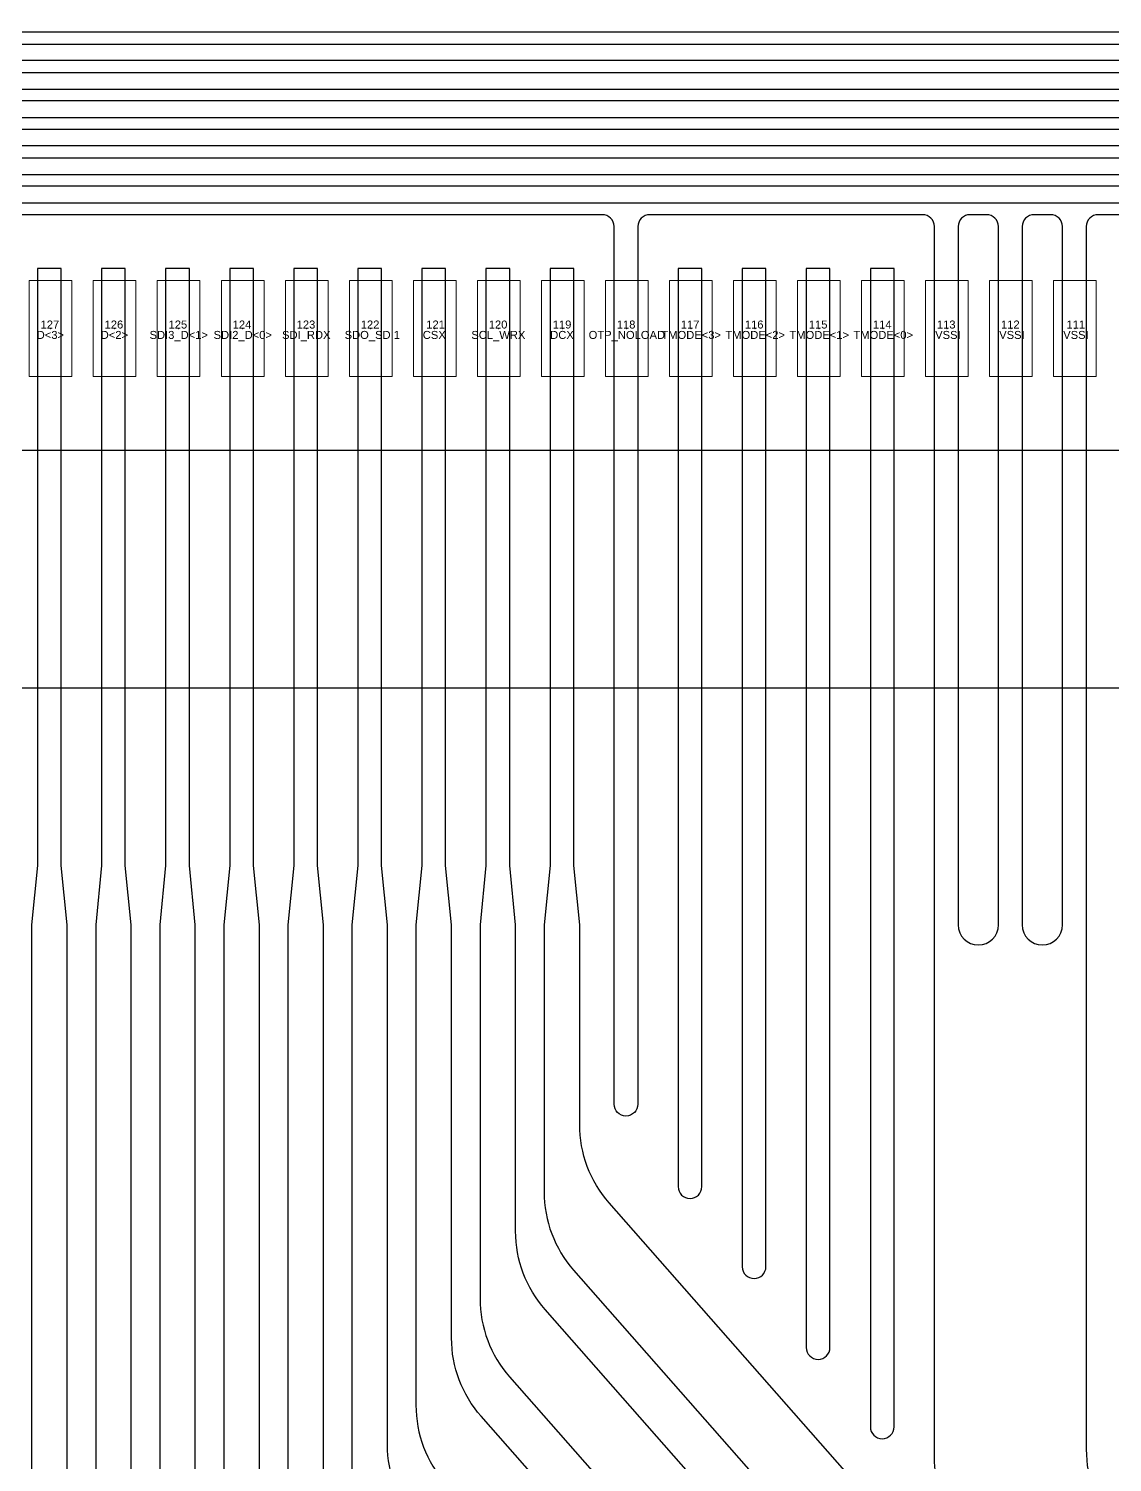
# Model space of a CAD drawing. Extents: x 10 to 206, y -65 to 73.
# Drawn here: x 60.388 to 61.302, y 32.323 to 33.532 of the extents above; entities that cross this region are included whole.
import ezdxf
from ezdxf.enums import TextEntityAlignment as Align

# ---------------------------------------------------------------- set-up
doc = ezdxf.new("R2010")
doc.units = 0
doc.header["$LTSCALE"] = 0.5
doc.layers.get('0').update_dxf_attribs({"lineweight": 13})
for name, color, linetype in [('01 Copper', 3, 'Continuous'), ('03 Solder resist', 6, 'Continuous'), ('04 Chip', 20, 'Continuous'), ('08 Dimension&pin assignment', 7, 'Continuous')]:
    doc.layers.add(name, color=color, linetype=linetype)
for name, color, linetype, lineweight in [('05 Bump', 130, 'Continuous', 0), ('11 IL no.', 254, 'Continuous', 0), ('12 IL name', 210, 'Continuous', 0)]:
    doc.layers.add(name, color=color, linetype=linetype, lineweight=lineweight)
doc.styles.add('MBC_Arial_Font', font='arial.ttf')
doc.styles.get("Standard").update_dxf_attribs({"font": 'romans.shx', "width": 0.75, "bigfont": 'AllInOneBig.shx'})
doc.dimstyles.new('ISO-25', dxfattribs={"dimtxt": 0.5, "dimasz": 0.8, "dimexe": 0.1, "dimexo": 0.1, "dimgap": 0.1, "dimtad": 1, "dimdec": 3, "dimzin": 1, "dimdsep": 46, "dimtxsty": 'Standard', "dimcen": 0.5, "dimadec": 0, "dimazin": 0, "dimtfac": 1, "dimtdec": 3, "dimtmove": 0, "dimatfit": 3, "dimfxl": 0, "dimarcsym": 0})
doc.dimstyles.new('ISO-25$0', dxfattribs={"dimtxt": 0.5, "dimasz": 1, "dimexe": 0.1, "dimexo": 0.1, "dimgap": 0.1, "dimtad": 1, "dimdec": 3, "dimzin": 1, "dimdsep": 46, "dimtxsty": 'Standard', "dimcen": 0.5, "dimadec": 0, "dimazin": 0, "dimtfac": 1, "dimtdec": 3, "dimtmove": 0, "dimatfit": 3, "dimfxl": 0, "dimarcsym": 0})

# ---------------------------------------------------------------- blocks, each defined once
blk = doc.blocks.new('*U183')
at = {"color": 0}
blk.add_lwpolyline([(-0.018, -0.0405), (0.018, -0.0405), (0.018, 0.0405), (-0.018, 0.0405)], close=True, dxfattribs=at)
at = {"color": 0, "style": 'MBC_Arial_Font', "flags": 1}
for tag, p in [('COMMENT1', (0, 0.0023)), ('COMMENT2', (0, 0.0015)), ('COMMENT3', (0, 0.0007)), ('COMMENT4', (0, -0.0001)), ('PAD_NO', (0, 0.0031)), ('COMMENT5', (0, -0.0009)), ('COMMENT6', (0, -0.0018)), ('COMMENT7', (0, -0.0026)), ('COMMENT8', (0, -0.0034)), ('COMMENT9', (0, -0.0042))]:
    blk.add_attdef(tag, text='', height=0.000625, dxfattribs=at).set_placement(p, align=Align.MIDDLE_CENTER)
blk = doc.blocks.new('*U184')
at = {"color": 0}
blk.add_lwpolyline([(-0.018, -0.0405), (0.018, -0.0405), (0.018, 0.0405), (-0.018, 0.0405)], close=True, dxfattribs=at)
at = {"color": 0, "style": 'MBC_Arial_Font', "flags": 1}
for tag, p in [('COMMENT1', (0, 0.0023)), ('COMMENT2', (0, 0.0015)), ('COMMENT3', (0, 0.0007)), ('COMMENT4', (0, -0.0001)), ('PAD_NO', (0, 0.0031)), ('COMMENT5', (0, -0.0009)), ('COMMENT6', (0, -0.0018)), ('COMMENT7', (0, -0.0026)), ('COMMENT8', (0, -0.0034)), ('COMMENT9', (0, -0.0042))]:
    blk.add_attdef(tag, text='', height=0.000625, dxfattribs=at).set_placement(p, align=Align.MIDDLE_CENTER)
blk = doc.blocks.new('*U185')
at = {"color": 0}
blk.add_lwpolyline([(-0.018, -0.0405), (0.018, -0.0405), (0.018, 0.0405), (-0.018, 0.0405)], close=True, dxfattribs=at)
at = {"color": 0, "style": 'MBC_Arial_Font', "flags": 1}
for tag, p in [('COMMENT1', (0, 0.0023)), ('COMMENT2', (0, 0.0015)), ('COMMENT3', (0, 0.0007)), ('COMMENT4', (0, -0.0001)), ('PAD_NO', (0, 0.0031)), ('COMMENT5', (0, -0.0009)), ('COMMENT6', (0, -0.0018)), ('COMMENT7', (0, -0.0026)), ('COMMENT8', (0, -0.0034)), ('COMMENT9', (0, -0.0042))]:
    blk.add_attdef(tag, text='', height=0.000625, dxfattribs=at).set_placement(p, align=Align.MIDDLE_CENTER)
blk = doc.blocks.new('*U186')
at = {"color": 0}
blk.add_lwpolyline([(-0.018, -0.0405), (0.018, -0.0405), (0.018, 0.0405), (-0.018, 0.0405)], close=True, dxfattribs=at)
at = {"color": 0, "style": 'MBC_Arial_Font', "flags": 1}
for tag, p in [('COMMENT1', (0, 0.0023)), ('COMMENT2', (0, 0.0015)), ('COMMENT3', (0, 0.0007)), ('COMMENT4', (0, -0.0001)), ('PAD_NO', (0, 0.0031)), ('COMMENT5', (0, -0.0009)), ('COMMENT6', (0, -0.0018)), ('COMMENT7', (0, -0.0026)), ('COMMENT8', (0, -0.0034)), ('COMMENT9', (0, -0.0042))]:
    blk.add_attdef(tag, text='', height=0.000625, dxfattribs=at).set_placement(p, align=Align.MIDDLE_CENTER)
blk = doc.blocks.new('*U187')
at = {"color": 0}
blk.add_lwpolyline([(-0.018, -0.0405), (0.018, -0.0405), (0.018, 0.0405), (-0.018, 0.0405)], close=True, dxfattribs=at)
at = {"color": 0, "style": 'MBC_Arial_Font', "flags": 1}
for tag, p in [('COMMENT1', (0, 0.0023)), ('COMMENT2', (0, 0.0015)), ('COMMENT3', (0, 0.0007)), ('COMMENT4', (0, -0.0001)), ('PAD_NO', (0, 0.0031)), ('COMMENT5', (0, -0.0009)), ('COMMENT6', (0, -0.0018)), ('COMMENT7', (0, -0.0026)), ('COMMENT8', (0, -0.0034)), ('COMMENT9', (0, -0.0042))]:
    blk.add_attdef(tag, text='', height=0.000625, dxfattribs=at).set_placement(p, align=Align.MIDDLE_CENTER)
blk = doc.blocks.new('*U188')
at = {"color": 0}
blk.add_lwpolyline([(-0.018, -0.0405), (0.018, -0.0405), (0.018, 0.0405), (-0.018, 0.0405)], close=True, dxfattribs=at)
at = {"color": 0, "style": 'MBC_Arial_Font', "flags": 1}
for tag, p in [('COMMENT1', (0, 0.0023)), ('COMMENT2', (0, 0.0015)), ('COMMENT3', (0, 0.0007)), ('COMMENT4', (0, -0.0001)), ('PAD_NO', (0, 0.0031)), ('COMMENT5', (0, -0.0009)), ('COMMENT6', (0, -0.0018)), ('COMMENT7', (0, -0.0026)), ('COMMENT8', (0, -0.0034)), ('COMMENT9', (0, -0.0042))]:
    blk.add_attdef(tag, text='', height=0.000625, dxfattribs=at).set_placement(p, align=Align.MIDDLE_CENTER)
blk = doc.blocks.new('*U189')
at = {"color": 0}
blk.add_lwpolyline([(-0.018, -0.0405), (0.018, -0.0405), (0.018, 0.0405), (-0.018, 0.0405)], close=True, dxfattribs=at)
at = {"color": 0, "style": 'MBC_Arial_Font', "flags": 1}
for tag, p in [('COMMENT1', (0, 0.0023)), ('COMMENT2', (0, 0.0015)), ('COMMENT3', (0, 0.0007)), ('COMMENT4', (0, -0.0001)), ('PAD_NO', (0, 0.0031)), ('COMMENT5', (0, -0.0009)), ('COMMENT6', (0, -0.0018)), ('COMMENT7', (0, -0.0026)), ('COMMENT8', (0, -0.0034)), ('COMMENT9', (0, -0.0042))]:
    blk.add_attdef(tag, text='', height=0.000625, dxfattribs=at).set_placement(p, align=Align.MIDDLE_CENTER)
blk = doc.blocks.new('*U190')
at = {"color": 0}
blk.add_lwpolyline([(-0.018, -0.0405), (0.018, -0.0405), (0.018, 0.0405), (-0.018, 0.0405)], close=True, dxfattribs=at)
at = {"color": 0, "style": 'MBC_Arial_Font', "flags": 1}
for tag, p in [('COMMENT1', (0, 0.0023)), ('COMMENT2', (0, 0.0015)), ('COMMENT3', (0, 0.0007)), ('COMMENT4', (0, -0.0001)), ('PAD_NO', (0, 0.0031)), ('COMMENT5', (0, -0.0009)), ('COMMENT6', (0, -0.0018)), ('COMMENT7', (0, -0.0026)), ('COMMENT8', (0, -0.0034)), ('COMMENT9', (0, -0.0042))]:
    blk.add_attdef(tag, text='', height=0.000625, dxfattribs=at).set_placement(p, align=Align.MIDDLE_CENTER)
blk = doc.blocks.new('*U191')
at = {"color": 0}
blk.add_lwpolyline([(-0.018, -0.0405), (0.018, -0.0405), (0.018, 0.0405), (-0.018, 0.0405)], close=True, dxfattribs=at)
at = {"color": 0, "style": 'MBC_Arial_Font', "flags": 1}
for tag, p in [('COMMENT1', (0, 0.0023)), ('COMMENT2', (0, 0.0015)), ('COMMENT3', (0, 0.0007)), ('COMMENT4', (0, -0.0001)), ('PAD_NO', (0, 0.0031)), ('COMMENT5', (0, -0.0009)), ('COMMENT6', (0, -0.0018)), ('COMMENT7', (0, -0.0026)), ('COMMENT8', (0, -0.0034)), ('COMMENT9', (0, -0.0042))]:
    blk.add_attdef(tag, text='', height=0.000625, dxfattribs=at).set_placement(p, align=Align.MIDDLE_CENTER)
blk = doc.blocks.new('*U192')
at = {"color": 0}
blk.add_lwpolyline([(-0.018, -0.0405), (0.018, -0.0405), (0.018, 0.0405), (-0.018, 0.0405)], close=True, dxfattribs=at)
at = {"color": 0, "style": 'MBC_Arial_Font', "flags": 1}
for tag, p in [('COMMENT1', (0, 0.0023)), ('COMMENT2', (0, 0.0015)), ('COMMENT3', (0, 0.0007)), ('COMMENT4', (0, -0.0001)), ('PAD_NO', (0, 0.0031)), ('COMMENT5', (0, -0.0009)), ('COMMENT6', (0, -0.0018)), ('COMMENT7', (0, -0.0026)), ('COMMENT8', (0, -0.0034)), ('COMMENT9', (0, -0.0042))]:
    blk.add_attdef(tag, text='', height=0.000625, dxfattribs=at).set_placement(p, align=Align.MIDDLE_CENTER)
blk = doc.blocks.new('*U193')
at = {"color": 0}
blk.add_lwpolyline([(-0.018, -0.0405), (0.018, -0.0405), (0.018, 0.0405), (-0.018, 0.0405)], close=True, dxfattribs=at)
at = {"color": 0, "style": 'MBC_Arial_Font', "flags": 1}
for tag, p in [('COMMENT1', (0, 0.0023)), ('COMMENT2', (0, 0.0015)), ('COMMENT3', (0, 0.0007)), ('COMMENT4', (0, -0.0001)), ('PAD_NO', (0, 0.0031)), ('COMMENT5', (0, -0.0009)), ('COMMENT6', (0, -0.0018)), ('COMMENT7', (0, -0.0026)), ('COMMENT8', (0, -0.0034)), ('COMMENT9', (0, -0.0042))]:
    blk.add_attdef(tag, text='', height=0.000625, dxfattribs=at).set_placement(p, align=Align.MIDDLE_CENTER)
blk = doc.blocks.new('*U194')
at = {"color": 0}
blk.add_lwpolyline([(-0.018, -0.0405), (0.018, -0.0405), (0.018, 0.0405), (-0.018, 0.0405)], close=True, dxfattribs=at)
at = {"color": 0, "style": 'MBC_Arial_Font', "flags": 1}
for tag, p in [('COMMENT1', (0, 0.0023)), ('COMMENT2', (0, 0.0015)), ('COMMENT3', (0, 0.0007)), ('COMMENT4', (0, -0.0001)), ('PAD_NO', (0, 0.0031)), ('COMMENT5', (0, -0.0009)), ('COMMENT6', (0, -0.0018)), ('COMMENT7', (0, -0.0026)), ('COMMENT8', (0, -0.0034)), ('COMMENT9', (0, -0.0042))]:
    blk.add_attdef(tag, text='', height=0.000625, dxfattribs=at).set_placement(p, align=Align.MIDDLE_CENTER)
blk = doc.blocks.new('*U195')
at = {"color": 0}
blk.add_lwpolyline([(-0.018, -0.0405), (0.018, -0.0405), (0.018, 0.0405), (-0.018, 0.0405)], close=True, dxfattribs=at)
at = {"color": 0, "style": 'MBC_Arial_Font', "flags": 1}
for tag, p in [('COMMENT1', (0, 0.0023)), ('COMMENT2', (0, 0.0015)), ('COMMENT3', (0, 0.0007)), ('COMMENT4', (0, -0.0001)), ('PAD_NO', (0, 0.0031)), ('COMMENT5', (0, -0.0009)), ('COMMENT6', (0, -0.0018)), ('COMMENT7', (0, -0.0026)), ('COMMENT8', (0, -0.0034)), ('COMMENT9', (0, -0.0042))]:
    blk.add_attdef(tag, text='', height=0.000625, dxfattribs=at).set_placement(p, align=Align.MIDDLE_CENTER)
blk = doc.blocks.new('*U196')
at = {"color": 0}
blk.add_lwpolyline([(-0.018, -0.0405), (0.018, -0.0405), (0.018, 0.0405), (-0.018, 0.0405)], close=True, dxfattribs=at)
at = {"color": 0, "style": 'MBC_Arial_Font', "flags": 1}
for tag, p in [('COMMENT1', (0, 0.0023)), ('COMMENT2', (0, 0.0015)), ('COMMENT3', (0, 0.0007)), ('COMMENT4', (0, -0.0001)), ('PAD_NO', (0, 0.0031)), ('COMMENT5', (0, -0.0009)), ('COMMENT6', (0, -0.0018)), ('COMMENT7', (0, -0.0026)), ('COMMENT8', (0, -0.0034)), ('COMMENT9', (0, -0.0042))]:
    blk.add_attdef(tag, text='', height=0.000625, dxfattribs=at).set_placement(p, align=Align.MIDDLE_CENTER)
blk = doc.blocks.new('*U197')
at = {"color": 0}
blk.add_lwpolyline([(-0.018, -0.0405), (0.018, -0.0405), (0.018, 0.0405), (-0.018, 0.0405)], close=True, dxfattribs=at)
at = {"color": 0, "style": 'MBC_Arial_Font', "flags": 1}
for tag, p in [('COMMENT1', (0, 0.0023)), ('COMMENT2', (0, 0.0015)), ('COMMENT3', (0, 0.0007)), ('COMMENT4', (0, -0.0001)), ('PAD_NO', (0, 0.0031)), ('COMMENT5', (0, -0.0009)), ('COMMENT6', (0, -0.0018)), ('COMMENT7', (0, -0.0026)), ('COMMENT8', (0, -0.0034)), ('COMMENT9', (0, -0.0042))]:
    blk.add_attdef(tag, text='', height=0.000625, dxfattribs=at).set_placement(p, align=Align.MIDDLE_CENTER)
blk = doc.blocks.new('*U198')
at = {"color": 0}
blk.add_lwpolyline([(-0.018, -0.0405), (0.018, -0.0405), (0.018, 0.0405), (-0.018, 0.0405)], close=True, dxfattribs=at)
at = {"color": 0, "style": 'MBC_Arial_Font', "flags": 1}
for tag, p in [('COMMENT1', (0, 0.0023)), ('COMMENT2', (0, 0.0015)), ('COMMENT3', (0, 0.0007)), ('COMMENT4', (0, -0.0001)), ('PAD_NO', (0, 0.0031)), ('COMMENT5', (0, -0.0009)), ('COMMENT6', (0, -0.0018)), ('COMMENT7', (0, -0.0026)), ('COMMENT8', (0, -0.0034)), ('COMMENT9', (0, -0.0042))]:
    blk.add_attdef(tag, text='', height=0.000625, dxfattribs=at).set_placement(p, align=Align.MIDDLE_CENTER)
blk = doc.blocks.new('*U199')
at = {"color": 0}
blk.add_lwpolyline([(-0.018, -0.0405), (0.018, -0.0405), (0.018, 0.0405), (-0.018, 0.0405)], close=True, dxfattribs=at)
at = {"color": 0, "style": 'MBC_Arial_Font', "flags": 1}
for tag, p in [('COMMENT1', (0, 0.0023)), ('COMMENT2', (0, 0.0015)), ('COMMENT3', (0, 0.0007)), ('COMMENT4', (0, -0.0001)), ('PAD_NO', (0, 0.0031)), ('COMMENT5', (0, -0.0009)), ('COMMENT6', (0, -0.0018)), ('COMMENT7', (0, -0.0026)), ('COMMENT8', (0, -0.0034)), ('COMMENT9', (0, -0.0042))]:
    blk.add_attdef(tag, text='', height=0.000625, dxfattribs=at).set_placement(p, align=Align.MIDDLE_CENTER)
blk = doc.blocks.new('*D612')
at = {"layer": '08 Dimension&pin assignment', "color": 0, "lineweight": -2, "transparency": 16777216}
for p, q in [((57.7573, 33.4764), (57.7573, 24.8628)), ((62.1073, 27.9964), (62.1073, 24.8628)), ((57.7573, 24.9628), (46.4727, 24.9628)), ((61.3073, 24.9628), (58.5573, 24.9628))]:
    blk.add_line(p, q, dxfattribs=at)
at = {"layer": '08 Dimension&pin assignment', "color": 0, "transparency": 16777216}
for points in [[(58.5573, 25.0961), (58.5573, 24.8294), (57.7573, 24.9628)], [(61.3073, 25.0961), (61.3073, 24.8294), (62.1073, 24.9628)]]:
    blk.add_solid(points, dxfattribs=at)
at = {"layer": '08 Dimension&pin assignment', "color": 0, "transparency": 16777216, "insert": (50.3942, 25.4437), "char_height": 0.5, "attachment_point": 5}
blk.add_mtext('4.350%%P1.00(Tape NG hole)', dxfattribs=at)
blk = doc.blocks.new('*D620')
at = {"layer": '08 Dimension&pin assignment', "color": 0, "lineweight": -2, "transparency": 16777216}
for p, q in [((67.9223, 32.3914), (67.9223, 22.9514)), ((56.2923, 32.3764), (56.2923, 22.9514)), ((57.0923, 23.0514), (67.1223, 23.0514))]:
    blk.add_line(p, q, dxfattribs=at)
at = {"layer": '08 Dimension&pin assignment', "color": 0, "transparency": 16777216}
for points in [[(57.0923, 23.1848), (57.0923, 22.9181), (56.2923, 23.0514)], [(67.1223, 23.1848), (67.1223, 22.9181), (67.9223, 23.0514)]]:
    blk.add_solid(points, dxfattribs=at)
at = {"layer": 'Defpoints', "color": 0, "transparency": 16777216}
for p in [(67.9223, 32.4914), (56.2923, 32.4764), (67.9223, 23.0514)]:
    blk.add_point(p, dxfattribs=at)
at = {"layer": '08 Dimension&pin assignment', "color": 0, "transparency": 16777216, "insert": (62.1073, 23.5324), "char_height": 0.5, "attachment_point": 5}
blk.add_mtext('{\\Fromans,chineset|c134;11.630}(Max. Potting Area){\\Fromans,chineset|c134; \\fSimSun|b0|i0|c134|p2;点胶范围包括实胶和虚胶}', dxfattribs=at)
blk = doc.blocks.new('*D632')
at = {"layer": '08 Dimension&pin assignment', "color": 0, "lineweight": -2, "transparency": 16777216}
for p, q in [((86.5948, 34.3764), (86.5948, 45.0329)), ((57.8573, 33.5764), (86.6948, 33.5764)), ((79.6948, 33.5764), (86.6948, 33.5764)), ((86.5948, 32.7764), (86.5948, 31.9764))]:
    blk.add_line(p, q, dxfattribs=at)
at = {"layer": '08 Dimension&pin assignment', "color": 0, "transparency": 16777216}
for points in [[(86.4614, 34.3764), (86.7281, 34.3764), (86.5948, 33.5764)], [(86.4614, 32.7764), (86.7281, 32.7764), (86.5948, 33.5764)]]:
    blk.add_solid(points, dxfattribs=at)
at = {"layer": '08 Dimension&pin assignment', "color": 0, "transparency": 16777216, "insert": (86.1138, 41.0847), "char_height": 0.5, "attachment_point": 5, "rotation": 90}
blk.add_mtext('0%%P1(%%C5mm Tape NG Hole)', dxfattribs=at)
blk = doc.blocks.new('*D641')
at = {"layer": '08 Dimension&pin assignment', "color": 0, "lineweight": -2, "transparency": 16777216}
for p, q in [((56.6923, 32.9764), (56.6923, 21.9514)), ((62.1073, 27.9964), (62.1073, 21.9514)), ((61.3073, 22.0514), (57.4923, 22.0514))]:
    blk.add_line(p, q, dxfattribs=at)
at = {"layer": '08 Dimension&pin assignment', "color": 0, "transparency": 16777216}
for points in [[(57.4923, 22.1848), (57.4923, 21.9181), (56.6923, 22.0514)], [(61.3073, 21.9181), (61.3073, 22.1848), (62.1073, 22.0514)]]:
    blk.add_solid(points, dxfattribs=at)
at = {"layer": 'Defpoints', "color": 0, "transparency": 16777216}
for p in [(56.6923, 33.0764), (62.1073, 28.0964), (56.6923, 22.0514)]:
    blk.add_point(p, dxfattribs=at)
at = {"layer": '08 Dimension&pin assignment', "color": 0, "transparency": 16777216, "insert": (59.3998, 22.5324), "char_height": 0.5, "attachment_point": 5}
blk.add_mtext('5.415%%P0.15(SR)', dxfattribs=at)
blk = doc.blocks.new('*D645')
at = {"layer": '08 Dimension&pin assignment', "color": 0, "lineweight": -2, "transparency": 16777216}
for p, q in [((55.6423, 33.4764), (55.6423, 16.8026)), ((62.1073, 33.4764), (62.1073, 16.8026)), ((61.3073, 16.9026), (56.4423, 16.9026))]:
    blk.add_line(p, q, dxfattribs=at)
at = {"layer": '08 Dimension&pin assignment', "color": 0, "transparency": 16777216}
for points in [[(56.4423, 17.036), (56.4423, 16.7693), (55.6423, 16.9026)], [(61.3073, 17.036), (61.3073, 16.7693), (62.1073, 16.9026)]]:
    blk.add_solid(points, dxfattribs=at)
at = {"layer": 'Defpoints', "color": 0, "transparency": 16777216}
for p in [(55.6423, 33.5764), (62.1073, 33.5764), (55.6423, 16.9026)]:
    blk.add_point(p, dxfattribs=at)
at = {"layer": '08 Dimension&pin assignment', "color": 0, "transparency": 16777216, "insert": (60.7517, 17.2526), "char_height": 0.5, "attachment_point": 5}
blk.add_mtext('{\\Fromans,chineset|c134;6.465%%P0.1}', dxfattribs=at)
blk = doc.blocks.new('*D691')
at = {"layer": '08 Dimension&pin assignment', "color": 0, "lineweight": -2, "transparency": 16777216}
for p, q in [((57.0012, 33.2299), (57.0012, 24.3592)), ((67.2133, 33.2299), (67.2133, 24.3592)), ((57.8012, 24.4592), (66.4133, 24.4592)), ((67.2133, 24.4592), (80.1123, 24.4592))]:
    blk.add_line(p, q, dxfattribs=at)
at = {"layer": '08 Dimension&pin assignment', "color": 0, "transparency": 16777216}
for points in [[(57.8012, 24.5926), (57.8012, 24.3259), (57.0012, 24.4592)], [(66.4133, 24.3259), (66.4133, 24.5926), (67.2133, 24.4592)]]:
    blk.add_solid(points, dxfattribs=at)
at = {"layer": 'Defpoints', "color": 0, "transparency": 16777216}
for p in [(57.0012, 33.3299), (67.2133, 33.3299), (67.2133, 24.4592)]:
    blk.add_point(p, dxfattribs=at)
at = {"layer": '08 Dimension&pin assignment', "color": 0, "transparency": 16777216, "insert": (74.3605, 24.9402), "char_height": 0.5, "attachment_point": 5}
blk.add_mtext('{\\Fromans,chineset|c0;\\C2;10.206*1.0006\\Fromans.shx,chineset.shx|c0;=\\Fromans,chineset|c0;10.2121236\\Fromans.shx,chineset.shx|c0;%%P0.005(I/L)}', dxfattribs=at)

msp = doc.modelspace()

# ---------------------------------------------------------------- linework, layer by layer
at = {"layer": '01 Copper'}
for points in [[(67.15928614, 33.52942951), (57.05522734, 33.52942951, 0.4142135624), (57.04522734, 33.51942951), (57.04522734, 31.71316083, 0.1822955827), (57.07013007, 31.64712751), (57.95235402, 30.64380649, -0.1822955827), (57.97725674, 30.57777318), (57.97725674, 28.68960799), (57.99725674, 28.65960799), (57.99725674, 28.45960799), (57.97725674, 28.42960799), (57.97725674, 27.10142951), (58.04725674, 27.10142951), (58.04725674, 28.42960799), (58.02725674, 28.45960799), (58.02725674, 28.65960799), (58.04725674, 28.68960799), (58.04725674, 30.58902796, 0.1822955827), (58.02235402, 30.65506128), (57.14416247, 31.65379639, -0.1822955827), (57.11925974, 31.71982971), (57.11925974, 33.50942951, -0.4142135624), (57.12925974, 33.51942951), (67.08525374, 33.51942951, -0.4142135624)], [(67.05122134, 33.50542951), (57.16329214, 33.50542951, 0.4142135624), (57.15329214, 33.49542951), (57.15329214, 31.74170139, 0.1822955827), (57.17819487, 31.67566807), (58.21235402, 30.49955671, -0.1822955827), (58.23725674, 30.43352339), (58.23725674, 28.68960799), (58.25725674, 28.65960799), (58.25725674, 28.45960799), (58.23725674, 28.42960799), (58.23725674, 27.10142951), (58.30725674, 27.10142951), (58.30725674, 28.42960799), (58.28725674, 28.45960799), (58.28725674, 28.65960799), (58.30725674, 28.68960799), (58.30725674, 30.44477818, 0.1822955827), (58.28235402, 30.51081149), (57.25222727, 31.68233695, -0.1822955827), (57.22732454, 31.74837027), (57.22732454, 33.48542951, -0.4142135624), (57.23732454, 33.49542951), (66.97718894, 33.49542951, -0.4142135624)], [(66.86912414, 33.47142951), (57.34538934, 33.47142951, 0.4142135624), (57.33538934, 33.46142951), (57.33538934, 32.77642951, -1), (57.31538934, 32.77642951), (57.31538934, 33.45252746, 0.4142135624), (57.30538934, 33.46252746), (57.29135694, 33.46252746, 0.4142135624), (57.28135694, 33.45252746), (57.28135694, 32.77642951, -1), (57.26135694, 32.77642951), (57.26135694, 33.47142951, -0.4142135624), (57.27135694, 33.48142951), (66.94315654, 33.48142951, -0.4142135624)], [(65.24815214, 33.44742951), (58.31797254, 33.44742951, 0.4142135624), (58.30797254, 33.43742951), (58.30797254, 31.67032298, 0.1822955827), (58.33287527, 31.60428967), (58.93235402, 30.92252442, -0.1822955827), (58.95725674, 30.8564911), (58.95725674, 28.68960799), (58.93725674, 28.65960799), (58.93725674, 28.45960799), (58.95725674, 28.42960799), (58.95725674, 27.10142951), (58.88725674, 27.10142951), (58.88725674, 28.42960799), (58.90725674, 28.45960799), (58.90725674, 28.65960799), (58.88725674, 28.68960799), (58.88725674, 30.73922922, 0.1822955827), (58.86235402, 30.80526254), (58.15077807, 31.61451183, -0.1822955827), (58.12587534, 31.68054515), (58.12587534, 33.44742951, -0.4142135624), (58.13587534, 33.45742951), (65.37621694, 33.45742951, -0.4142135624)], [(64.56573094, 33.43342951), (59.05442614, 33.43342951, 0.4142135624), (59.04442614, 33.42342951), (59.04442614, 31.77963932, 1), (59.06442614, 31.77963932), (59.06442614, 33.41342951, -0.4142135624), (59.07442614, 33.42342951), (59.08845854, 33.42342951, -0.4142135624), (59.09845854, 33.41342951), (59.09845854, 31.70423421, 1), (59.11845854, 31.70423421), (59.11845854, 33.41342951, -0.4142135624), (59.12845854, 33.42342951), (59.14249094, 33.42342951, -0.4142135624), (59.15249094, 33.41342951), (59.15249094, 31.62104928, 1), (59.17249094, 31.62104928), (59.17249094, 33.41342951, -0.4142135624), (59.18249094, 33.42342951), (64.38363374, 33.42342951, -0.4142135624)], [(62.33040254, 33.39942951), (59.61475014, 33.39942951, 0.4142135624), (59.60475014, 33.38942951), (59.60475014, 31.6039252, 0.1822955827), (59.62965287, 31.53789189), (59.84235402, 31.29599465, -0.1822955827), (59.86725674, 31.22996133), (59.86725674, 28.68960799), (59.84725674, 28.65960799), (59.84725674, 28.45960799), (59.86725674, 28.42960799), (59.86725674, 27.10142951), (59.79725674, 27.10142951), (59.79725674, 28.42960799), (59.81725674, 28.45960799), (59.81725674, 28.65960799), (59.79725674, 28.68960799), (59.79725674, 31.21870655, 0.1822955827), (59.77235402, 31.28473987), (59.55562047, 31.531223, -0.1822955827), (59.53071774, 31.59725632), (59.53071774, 33.39942951, -0.4142135624), (59.54071774, 33.40942951), (64.24153654, 33.40942951, -0.4142135624)], [(62.00725674, 28.68960799), (62.00725674, 31.27981236, 0.1822955827), (61.98235402, 31.34584568), (61.17659247, 32.2622088, -0.1822955827), (61.15168974, 32.32824212), (61.15168974, 33.36542951, 0.4142135624), (61.14168974, 33.37542951), (60.91152774, 33.37542951, 0.4142135624), (60.90152774, 33.36542951), (60.90152774, 32.62515418, -1), (60.88152774, 32.62515418), (60.88152774, 33.36542951, 0.4142135624), (60.87152774, 33.37542951), (60.15507414, 33.37542951, 0.4142135624), (60.14507414, 33.36542951), (60.14507414, 31.49993491, -1), (60.12507414, 31.49993491), (60.12507414, 33.37542951, -0.4142135624), (60.13507414, 33.38542951), (62.29637014, 33.38542951, -0.4142135624)], [(62.37235402, 31.5383555), (61.65788407, 32.35089603, -0.1822955827), (61.63298134, 32.41692935), (61.63298134, 32.77642951), (61.63798134, 32.82642951), (61.63798134, 33.36542951, 0.4142135624), (61.62798134, 33.37542951), (61.28975454, 33.37542951, 0.4142135624), (61.27975454, 33.36542951), (61.27975454, 32.33403741, 0.1822955827), (61.30465727, 32.2680041), (62.05235402, 31.41767594, -0.1822955827), (62.07725674, 31.35164262), (62.07725674, 28.68960799)]]:
    msp.add_lwpolyline(points, format="xyb", dxfattribs=at)
for points in [[(61.20572214, 32.77642951), (61.20572214, 33.36542951, 0.4142135624), (61.19572214, 33.37542951), (61.18168974, 33.37542951, 0.4142135624), (61.17168974, 33.36542951), (61.17168974, 32.77642951, 1)], [(61.22572214, 33.36542951), (61.22572214, 32.77642951, 1), (61.25975454, 32.77642951), (61.25975454, 33.36542951, 0.4142135624), (61.24975454, 33.37542951), (61.23572214, 33.37542951, 0.4142135624)], [(60.81235402, 31.31349554, -0.1822955827), (60.83725674, 31.24746222), (60.83725674, 28.68960799), (60.85725674, 28.65960799), (60.85725674, 28.45960799), (60.83725674, 28.42960799), (60.83725674, 27.10142951), (60.90725674, 27.10142951), (60.90725674, 28.42960799), (60.88725674, 28.45960799), (60.88725674, 28.65960799), (60.90725674, 28.68960799), (60.90725674, 31.25871701, 0.1822955827), (60.88235402, 31.32475032), (60.44513887, 31.82197912, -0.1822955827), (60.42023614, 31.88801244), (60.42023614, 32.77642951), (60.41523614, 32.82642951), (60.41523614, 33.32992951), (60.39523614, 33.32992951), (60.39523614, 32.82642951), (60.39023614, 32.77642951), (60.39023614, 31.83126712, 0.1822955827), (60.41513887, 31.7652338)], [(61.03725674, 27.10142951), (61.03725674, 28.42960799), (61.01725674, 28.45960799), (61.01725674, 28.65960799), (61.03725674, 28.68960799), (61.03725674, 31.26231147, 0.1822955827), (61.01235402, 31.32834478), (60.49917127, 31.91196875, -0.1822955827), (60.47426854, 31.97800207), (60.47426854, 32.77642951), (60.46926854, 32.82642951), (60.46926854, 33.32992951), (60.44926854, 33.32992951), (60.44926854, 32.82642951), (60.44426854, 32.77642951), (60.44426854, 31.92125675, 0.1822955827), (60.46917127, 31.85522343), (60.94235402, 31.31709, -0.1822955827), (60.96725674, 31.25105668), (60.96725674, 28.68960799), (60.98725674, 28.65960799), (60.98725674, 28.45960799), (60.96725674, 28.42960799), (60.96725674, 27.10142951)], [(60.55320367, 32.00195838, -0.1822955827), (60.52830094, 32.0679917), (60.52830094, 32.77642951), (60.52330094, 32.82642951), (60.52330094, 33.32992951), (60.50330094, 33.32992951), (60.50330094, 32.82642951), (60.49830094, 32.77642951), (60.49830094, 32.01124638, 0.1822955827), (60.52320367, 31.94521306), (61.07235402, 31.32068446, -0.1822955827), (61.09725674, 31.25465114), (61.09725674, 28.68960799), (61.11725674, 28.65960799), (61.11725674, 28.45960799), (61.09725674, 28.42960799), (61.09725674, 27.10142951), (61.16725674, 27.10142951), (61.16725674, 28.42960799), (61.14725674, 28.45960799), (61.14725674, 28.65960799), (61.16725674, 28.68960799), (61.16725674, 31.26590593, 0.1822955827), (61.14235402, 31.33193924)], [(61.20235402, 31.32427892, -0.1822955827), (61.22725674, 31.2582456), (61.22725674, 28.68960799), (61.24725674, 28.65960799), (61.24725674, 28.45960799), (61.22725674, 28.42960799), (61.22725674, 27.10142951), (61.29725674, 27.10142951), (61.29725674, 28.42960799), (61.27725674, 28.45960799), (61.27725674, 28.65960799), (61.29725674, 28.68960799), (61.29725674, 31.26950038, 0.1822955827), (61.27235402, 31.3355337), (60.60723607, 32.09194801, -0.1822955827), (60.58233334, 32.15798133), (60.58233334, 32.77642951), (60.57733334, 32.82642951), (60.57733334, 33.32992951), (60.55733334, 33.32992951), (60.55733334, 32.82642951), (60.55233334, 32.77642951), (60.55233334, 32.10123601, 0.1822955827), (60.57723607, 32.03520269)], [(60.66126847, 32.18193764, -0.1822955827), (60.63636574, 32.24797096), (60.63636574, 32.77642951), (60.63136574, 32.82642951), (60.63136574, 33.32992951), (60.61136574, 33.32992951), (60.61136574, 32.82642951), (60.60636574, 32.77642951), (60.60636574, 32.19122564, 0.1822955827), (60.63126847, 32.12519232), (61.33235402, 31.32787338, -0.1822955827), (61.35725674, 31.26184006), (61.35725674, 28.68960799), (61.37725674, 28.65960799), (61.37725674, 28.45960799), (61.35725674, 28.42960799), (61.35725674, 27.10142951), (61.42725674, 27.10142951), (61.42725674, 28.42960799), (61.40725674, 28.45960799), (61.40725674, 28.65960799), (61.42725674, 28.68960799), (61.42725674, 31.27309484, 0.1822955827), (61.40235402, 31.33912816)], [(60.71530087, 32.27192727, -0.1822955827), (60.69039814, 32.33796059), (60.69039814, 32.77642951), (60.68539814, 32.82642951), (60.68539814, 33.32992951), (60.66539814, 33.32992951), (60.66539814, 32.82642951), (60.66039814, 32.77642951), (60.66039814, 32.28121527, 0.1822955827), (60.68530087, 32.21518195), (61.46235402, 31.33146784, -0.1822955827), (61.48725674, 31.26543452), (61.48725674, 28.68960799), (61.50725674, 28.65960799), (61.50725674, 28.45960799), (61.48725674, 28.42960799), (61.48725674, 27.10142951), (61.55725674, 27.10142951), (61.55725674, 28.42960799), (61.53725674, 28.45960799), (61.53725674, 28.65960799), (61.55725674, 28.68960799), (61.55725674, 31.2766893, 0.1822955827), (61.53235402, 31.34272262)], [(60.76933327, 32.3619169, -0.1822955827), (60.74443054, 32.42795022), (60.74443054, 32.77642951), (60.73943054, 32.82642951), (60.73943054, 33.32992951), (60.71943054, 33.32992951), (60.71943054, 32.82642951), (60.71443054, 32.77642951), (60.71443054, 32.3712049, 0.1822955827), (60.73933327, 32.30517159), (61.59235402, 31.3350623, -0.1822955827), (61.61725674, 31.26902898), (61.61725674, 28.68960799), (61.63725674, 28.65960799), (61.63725674, 28.45960799), (61.61725674, 28.42960799), (61.61725674, 27.10142951), (61.68725674, 27.10142951), (61.68725674, 28.42960799), (61.66725674, 28.45960799), (61.66725674, 28.65960799), (61.68725674, 28.68960799), (61.68725674, 31.28028376, 0.1822955827), (61.66235402, 31.34631708)], [(60.82336567, 32.45190654, -0.1822955827), (60.79846294, 32.51793985), (60.79846294, 32.77642951), (60.79346294, 32.82642951), (60.79346294, 33.32992951), (60.77346294, 33.32992951), (60.77346294, 32.82642951), (60.76846294, 32.77642951), (60.76846294, 32.46119453, 0.1822955827), (60.79336567, 32.39516122), (61.72235402, 31.33865676, -0.1822955827), (61.74725674, 31.27262344), (61.74725674, 28.68960799), (61.76725674, 28.65960799), (61.76725674, 28.45960799), (61.74725674, 28.42960799), (61.74725674, 27.10142951), (61.81725674, 27.10142951), (61.81725674, 28.42960799), (61.79725674, 28.45960799), (61.79725674, 28.65960799), (61.81725674, 28.68960799), (61.81725674, 31.28387822, 0.1822955827), (61.79235402, 31.34991154)], [(61.85235402, 31.34225122, -0.1822955827), (61.87725674, 31.2762179), (61.87725674, 28.68960799), (61.89725674, 28.65960799), (61.89725674, 28.45960799), (61.87725674, 28.42960799), (61.87725674, 27.10142951), (61.94725674, 27.10142951), (61.94725674, 28.42960799), (61.92725674, 28.45960799), (61.92725674, 28.65960799), (61.94725674, 28.68960799), (61.94725674, 31.28747268, 0.1822955827), (61.92235402, 31.353506), (60.87739807, 32.54189617, -0.1822955827), (60.85249534, 32.60792948), (60.85249534, 32.77642951), (60.84749534, 32.82642951), (60.84749534, 33.32992951), (60.82749534, 33.32992951), (60.82749534, 32.82642951), (60.82249534, 32.77642951), (60.82249534, 32.55118417, 0.1822955827), (60.84739807, 32.48515085)], [(60.93556014, 32.55557384, 1), (60.95556014, 32.55557384), (60.95556014, 33.32992951), (60.93556014, 33.32992951)], [(60.98959254, 32.48803995, 1), (61.00959254, 32.48803995), (61.00959254, 33.32992951), (60.98959254, 33.32992951)], [(61.04362494, 32.4198923, 1), (61.06362494, 32.4198923), (61.06362494, 33.32992951), (61.04362494, 33.32992951)], [(61.09765734, 32.35297249, 1), (61.11765734, 32.35297249), (61.11765734, 33.32992951), (61.09765734, 33.32992951)]]:
    msp.add_lwpolyline(points, format="xyb", close=True, dxfattribs=at)
at = {"layer": '03 Solder resist'}
msp.add_lwpolyline([(67.52225674, 33.07642951), (67.52225674, 34.07642951, 0.4142135624), (67.42225674, 34.17642951), (56.79225674, 34.17642951, 0.4142135624), (56.69225674, 34.07642951), (56.69225674, 33.07642951, 0.4142135624), (56.79225674, 32.97642951), (67.42225674, 32.97642951, 0.4142135624)], format="xyb", close=True, dxfattribs=at)
at = {"layer": '04 Chip'}
msp.add_lwpolyline([(67.32225674, 33.17642951), (56.89225674, 33.17642951), (56.89225674, 33.97642951), (67.32225674, 33.97642951)], close=True, dxfattribs=at)
at = {"layer": '05 Bump'}
for p in [(60.40625674, 33.27942951), (60.46025674, 33.27942951), (60.51425674, 33.27942951), (60.56825674, 33.27942951), (60.62225674, 33.27942951), (60.67625674, 33.27942951), (60.73025674, 33.27942951), (60.78425674, 33.27942951), (60.83825674, 33.27942951), (60.89225674, 33.27942951), (60.94625674, 33.27942951), (61.00025674, 33.27942951), (61.05425674, 33.27942951), (61.10825674, 33.27942951), (61.16225674, 33.27942951), (61.21625674, 33.27942951), (61.27025674, 33.27942951)]:
    msp.add_point(p, dxfattribs=at)

# ---------------------------------------------------------------- block references
at = {"layer": '05 Bump', "xscale": -1}
for name, p in [('*U199', (60.40625674, 33.27942951)), ('*U198', (60.46025674, 33.27942951)), ('*U197', (60.51425674, 33.27942951)), ('*U196', (60.56825674, 33.27942951)), ('*U195', (60.62225674, 33.27942951)), ('*U194', (60.67625674, 33.27942951)), ('*U193', (60.73025674, 33.27942951)), ('*U192', (60.78425674, 33.27942951)), ('*U191', (60.83825674, 33.27942951)), ('*U190', (60.89225674, 33.27942951)), ('*U189', (60.94625674, 33.27942951)), ('*U188', (61.00025674, 33.27942951)), ('*U187', (61.05425674, 33.27942951)), ('*U186', (61.10825674, 33.27942951)), ('*U185', (61.16225674, 33.27942951)), ('*U184', (61.21625674, 33.27942951)), ('*U183', (61.27025674, 33.27942951))]:
    msp.add_blockref(name, p, dxfattribs=at)

# ---------------------------------------------------------------- texts
at = {"layer": '11 IL no.', "style": 'MBC_Arial_Font'}
for s, p in [('127', (60.40565818, 33.28280451)), ('126', (60.45966278, 33.28280451)), ('125', (60.51360753, 33.28280451)), ('124', (60.5676858, 33.28280451)), ('123', (60.62165818, 33.28280451)), ('122', (60.67572724, 33.28280451)), ('121', (60.73096121, 33.28280451)), ('120', (60.7836812, 33.28280451)), ('119', (60.83764436, 33.28280451)), ('118', (60.89164436, 33.28280451)), ('117', (60.94565818, 33.28280451)), ('116', (60.99966278, 33.28280451)), ('115', (61.05360753, 33.28280451)), ('114', (61.1076858, 33.28280451)), ('113', (61.16165818, 33.28280451)), ('112', (61.21572724, 33.28280451)), ('111', (61.27096121, 33.28280451))]:
    msp.add_text(s, height=0.00675, dxfattribs=at).set_placement(p, align=Align.MIDDLE_CENTER)
at = {"layer": '12 IL name', "style": 'MBC_Arial_Font'}
for s, p in [('D<3>', (60.40604955, 33.27402951)), ('D<2>', (60.46004955, 33.27402951)), ('SDI3_D<1>', (60.51435343, 33.27402951)), ('SDI2_D<0>', (60.56835343, 33.27402951)), ('SDI_RDX', (60.621893, 33.27402951)), ('SDO_SDI1', (60.67756438, 33.27402951)), ('CSX', (60.72984695, 33.27402951)), ('SCL_WRX', (60.783893, 33.27402951)), ('DCX', (60.83758911, 33.27402951)), ('OTP_NOLOAD', (60.89230279, 33.27402951)), ('TMODE<3>', (60.94655603, 33.27402951)), ('TMODE<2>', (61.00055603, 33.27402951)), ('TMODE<1>', (61.05455603, 33.27402951)), ('TMODE<0>', (61.10855603, 33.27402951)), ('VSSI', (61.16306251, 33.27402951)), ('VSSI', (61.21706251, 33.27402951)), ('VSSI', (61.27106251, 33.27402951))]:
    msp.add_text(s, height=0.00675, dxfattribs=at).set_placement(p, align=Align.MIDDLE_CENTER)

# ---------------------------------------------------------------- dimensions: what is measured, and where the dimension line sits
at = {"layer": '08 Dimension&pin assignment'}
dim = msp.add_linear_dim(base=(86.5947567431, 33.5764295119), p1=(79.5947567431, 33.5764295119), p2=(57.7572567431, 33.5764295119), angle=90, text='<>%%P1(%%C5mm Tape NG Hole)', dimstyle='ISO-25', override={"dimzin": 8, "dimadec": 3}, dxfattribs=at)
dim.commit()
dim.dimension.update_dxf_attribs({"geometry": '*D632', "text_midpoint": (86.5947567431, 41.0846795121), "dimtype": 160})
for base, p1, p2, text, dimstyle, override, picture, middle in [((62.10725674, 24.96276352), (57.75725674, 33.57642951), (62.10725674, 28.09642951), '<>%%P1.00(Tape NG hole)', 'ISO-25', {"dimadec": 3}, '*D612', (50.39416151, 24.96276352)), ((55.64225674, 16.90263444), (62.10725674, 33.57642951), (55.64225674, 33.57642951), '{\\Fromans,chineset|c134;<>%%P0.1}', 'ISO-25$0', {"dimasz": 0.8, "dimadec": 3, "dimfxl": 1.25}, '*D645', (60.75168565, 16.90263444)), ((67.92225674, 23.05142951), (56.29225674, 32.47642951), (67.92225674, 32.49142951), '{\\Fromans,chineset|c134;<>}(Max. Potting Area){\\Fromans,chineset|c134; \\fSimSun|b0|i0|c134|p2;点胶范围包括实胶和虚胶}', 'ISO-25', {"dimadec": 3}, '*D620', (62.10725674, 23.05142951))]:
    dim = msp.add_linear_dim(base=base, p1=p1, p2=p2, text=text, dimstyle=dimstyle, override=override, dxfattribs=at)
    dim.commit()
    dim.dimension.update_dxf_attribs({"geometry": picture, "text_midpoint": middle, "dimtype": 160})
at = {"layer": '08 Dimension&pin assignment', "color": 2}
dim = msp.add_linear_dim(base=(67.2133185431, 24.4592296383), p1=(57.0011949431, 33.3299295119), p2=(67.2133185431, 33.3299295119), text='{\\Fromans,chineset|c0;\\C2;10.206*1.0006\\Fromans.shx,chineset.shx|c0;=\\Fromans,chineset|c0;<>\\Fromans.shx,chineset.shx|c0;%%P0.005(I/L)}', dimstyle='ISO-25', override={"dimdec": 8, "dimzin": 8, "dimtxsty": 'Standard', "dimadec": 3}, dxfattribs=at)
dim.commit()
dim.dimension.update_dxf_attribs({"geometry": '*D691', "text_midpoint": (74.3604651722, 24.4592296383), "dimtype": 160})
at = {"layer": '08 Dimension&pin assignment'}
dim = msp.add_linear_dim(base=(56.69225674, 22.05142951), p1=(62.10725674, 28.09642951), p2=(56.69225674, 33.07642951), text='<>%%P0.15(SR)', dimstyle='ISO-25', override={"dimzin": 8, "dimtxsty": 'Standard', "dimadec": 3}, dxfattribs=at)
dim.commit()
dim.dimension.update_dxf_attribs({"geometry": '*D641', "text_midpoint": (59.39975674, 22.53238189)})

doc.saveas('drawing.dxf')
